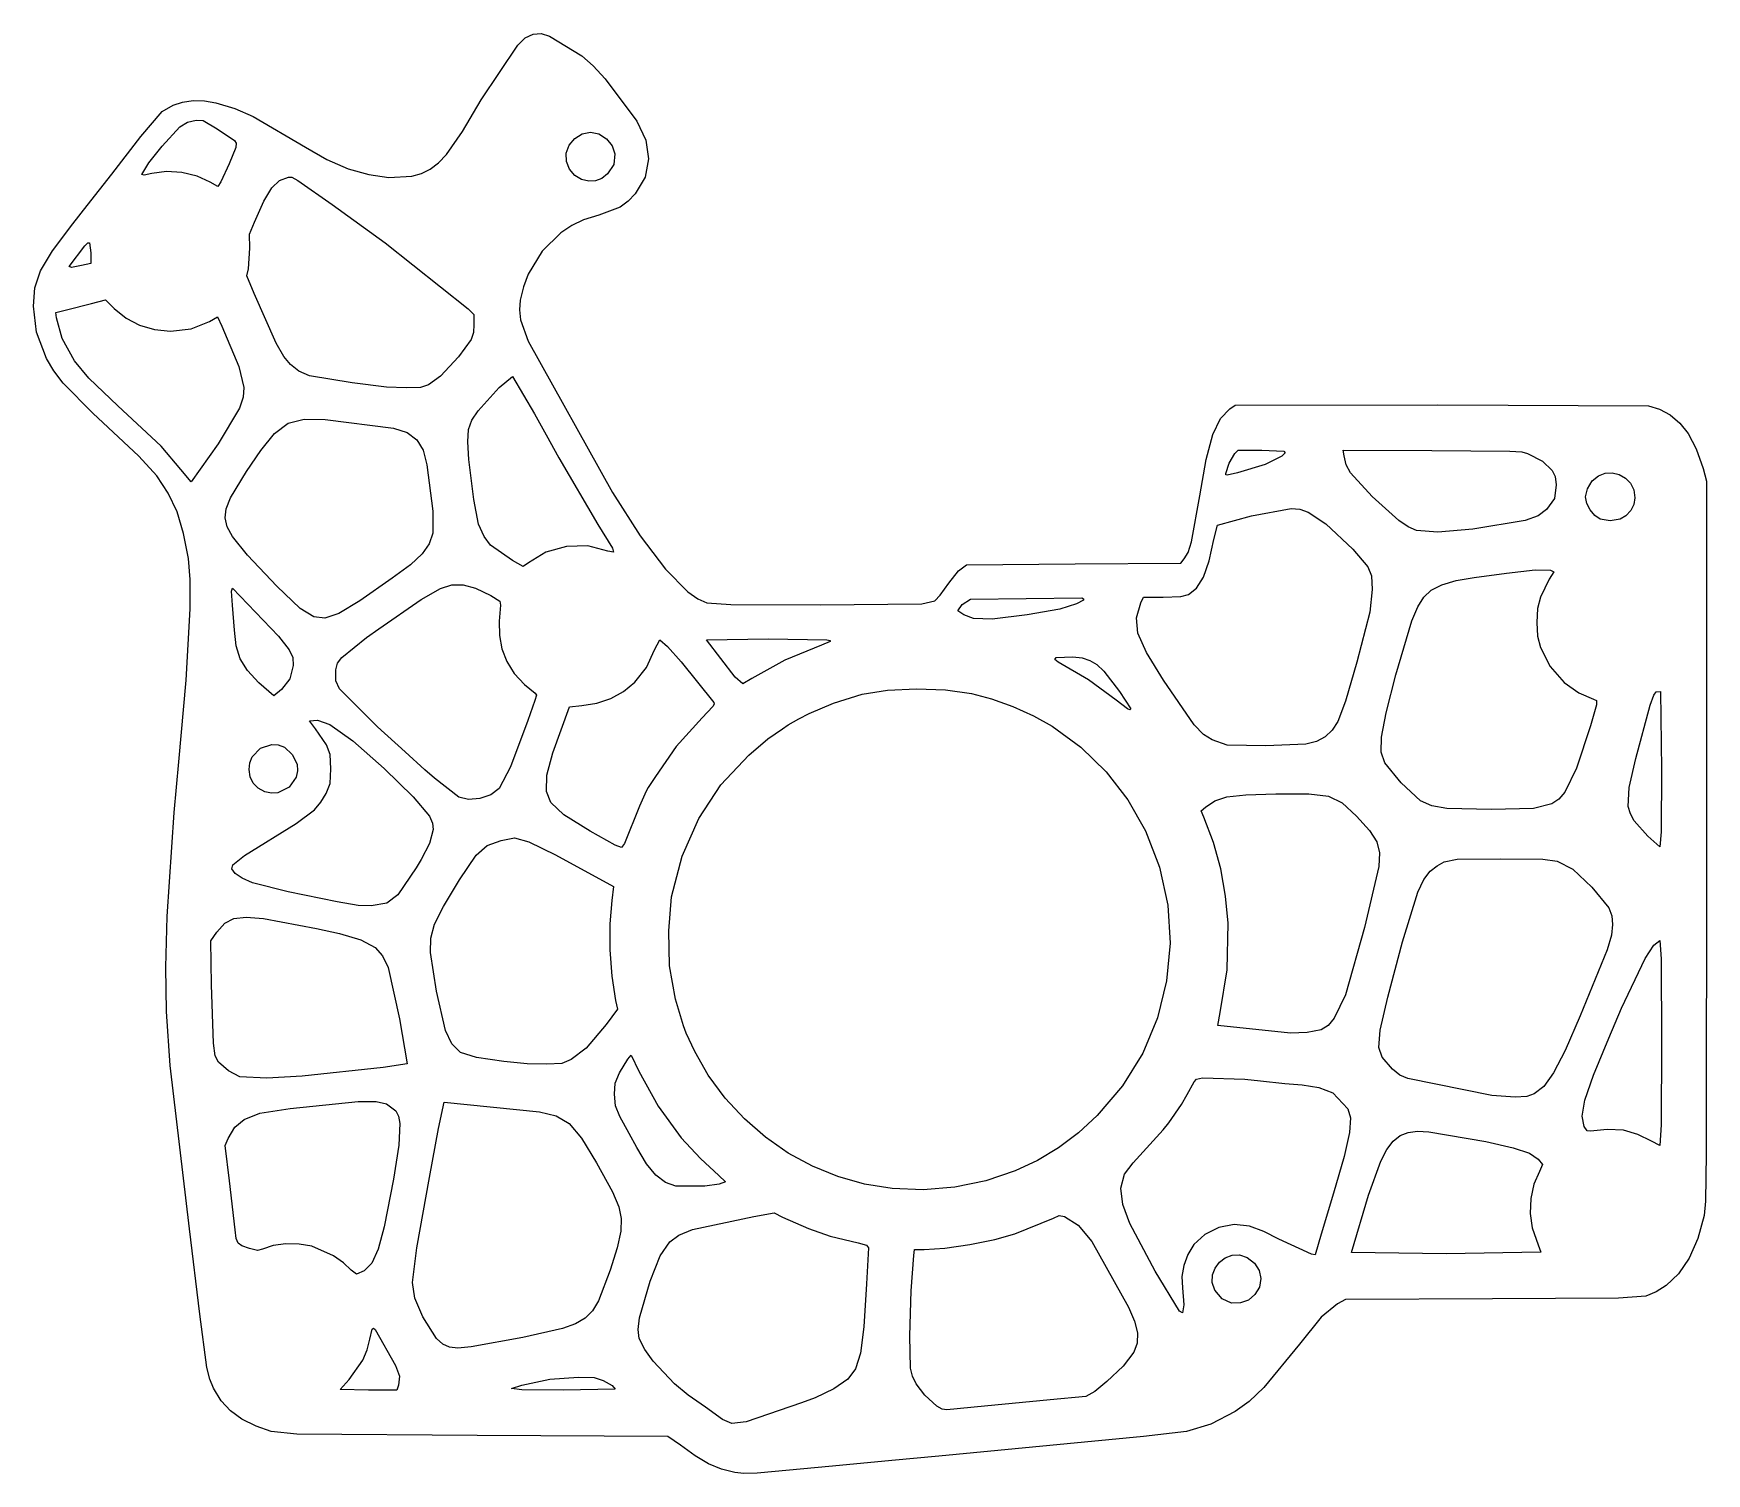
# Model space of a CAD drawing. Extents: x 107 to 254, y 90 to 217.
import ezdxf

# ---------------------------------------------------------------- set-up
doc = ezdxf.new("R2010")
doc.units = 0

msp = doc.modelspace()

# ---------------------------------------------------------------- linework, layer by layer
at = {"layer": 'Image'}
for p, q in [((149.307941, 215.564792), (149.952219, 216.191652)), ((149.952219, 216.191652), (150.632718, 216.531261)), ((150.632718, 216.531261), (151.341379, 216.581357)), ((151.341379, 216.581357), (152.07014, 216.339676)), ((152.07014, 216.339676), (154.905497, 214.627213)), ((146.08736, 210.759266), (149.307941, 215.564792)), ((154.905497, 214.627213), (155.916819, 213.739952)), ((155.916819, 213.739952), (156.967683, 212.594612)), ((156.967683, 212.594612), (159.760208, 208.868305)), ((118.079482, 209.737553), (119.024964, 210.282109)), ((119.024964, 210.282109), (119.847906, 210.56402)), ((119.847906, 210.56402), (120.78063, 210.695522)), ((120.78063, 210.695522), (121.773221, 210.67377)), ((121.773221, 210.67377), (122.775767, 210.495919)), ((122.775767, 210.495919), (124.438665, 209.990875)), ((144.435278, 207.978441), (146.08736, 210.759266)), ((116.182978, 207.540908), (118.079482, 209.737553)), ((119.630844, 208.396246), (120.304219, 208.787503)), ((120.304219, 208.787503), (121.043214, 208.979922)), ((121.043214, 208.979922), (121.671724, 208.931487)), ((121.671724, 208.931487), (122.906416, 208.203778)), ((124.438665, 209.990875), (126.063809, 209.290602)), ((126.063809, 209.290602), (130.641052, 206.588962)), ((159.760208, 208.868305), (160.544936, 207.224513)), ((113.636359, 204.238351), (116.182978, 207.540908)), ((118.053328, 206.689649), (119.630844, 208.396246)), ((122.906416, 208.203778), (124.431231, 207.172455)), ((124.431231, 207.172455), (124.552702, 206.939036)), ((143.033917, 205.948762), (144.435278, 207.978441)), ((153.794037, 206.765914), (154.293596, 207.356169)), ((154.293596, 207.356169), (154.9513, 207.768042)), ((154.9513, 207.768042), (155.676258, 207.922823)), ((155.676258, 207.922823), (156.415295, 207.762612)), ((156.415295, 207.762612), (157.077457, 207.335324)), ((157.077457, 207.335324), (157.573751, 206.720979)), ((160.544936, 207.224513), (160.780397, 205.566625)), ((116.90443, 205.217234), (118.053328, 206.689649)), ((124.523157, 206.571845), (123.939834, 205.141997)), ((124.552702, 206.939036), (124.523157, 206.571845)), ((130.641052, 206.588962), (132.539915, 205.510598)), ((142.337954, 205.226421), (143.033917, 205.948762)), ((153.543516, 206.075983), (153.794037, 206.765914)), ((153.578669, 205.349275), (153.543516, 206.075983)), ((157.573751, 206.720979), (157.815184, 205.999595)), ((157.815184, 205.999595), (157.713398, 205.064289)), ((111.490934, 201.471305), (113.636359, 204.238351)), ((116.280924, 204.205477), (116.90443, 205.217234)), ((116.492369, 204.137089), (116.280924, 204.205477)), ((117.151738, 204.277142), (116.492369, 204.137089)), ((118.444235, 204.460287), (117.151738, 204.277142)), ((119.807064, 204.384324), (118.444235, 204.460287)), ((121.12576, 204.066079), (119.807064, 204.384324)), ((123.939834, 205.141997), (123.213128, 203.556926)), ((132.539915, 205.510598), (134.403191, 204.707374)), ((134.403191, 204.707374), (136.214422, 204.185227)), ((139.984483, 204.052508), (140.836941, 204.293034)), ((140.836941, 204.293034), (141.613529, 204.679425)), ((141.613529, 204.679425), (142.337954, 205.226421)), ((153.846959, 204.666456), (153.578669, 205.349275)), ((154.302054, 204.107084), (153.846959, 204.666456)), ((157.162302, 204.24971), (156.658187, 203.858762)), ((157.713398, 205.064289), (157.162302, 204.24971)), ((160.780397, 205.566625), (160.468292, 203.966852)), ((122.285857, 203.522379), (121.12576, 204.066079)), ((122.951606, 203.151119), (122.285857, 203.522379)), ((122.285857, 203.522379), (122.285857, 203.522379)), ((123.213128, 203.556926), (122.951606, 203.151119)), ((126.993915, 201.846946), (127.694664, 203.015178)), ((127.694664, 203.015178), (128.380203, 203.671196)), ((128.380203, 203.671196), (129.162092, 203.961806)), ((129.162092, 203.961806), (129.460972, 203.951597)), ((129.460972, 203.951597), (129.986921, 203.682392)), ((129.986921, 203.682392), (132.999633, 201.569169)), ((136.214422, 204.185227), (137.957148, 203.950093)), ((137.957148, 203.950093), (139.984483, 204.052508)), ((154.897625, 203.750717), (154.302054, 204.107084)), ((155.527903, 203.609719), (154.897625, 203.750717)), ((154.897625, 203.750717), (154.897625, 203.750717)), ((156.114072, 203.645583), (155.527903, 203.609719)), ((156.658187, 203.858762), (156.114072, 203.645583)), ((160.468292, 203.966852), (159.610319, 202.497406)), ((110.233281, 199.858426), (111.490934, 201.471305)), ((126.166396, 200.019697), (126.993915, 201.846946)), ((132.999633, 201.569169), (137.656502, 198.206705)), ((158.27496, 201.342095), (156.399271, 200.636911)), ((158.986888, 201.849989), (158.27496, 201.342095)), ((159.610319, 202.497406), (158.986888, 201.849989)), ((108.446889, 197.498543), (110.233281, 199.858426)), ((125.724108, 198.968562), (126.166396, 200.019697)), ((155.064476, 200.220843), (154.036672, 199.728359)), ((156.399271, 200.636911), (155.064476, 200.220843)), ((125.774371, 197.744997), (125.724108, 198.968562)), ((153.079176, 199.092963), (151.424911, 197.456683)), ((154.036672, 199.728359), (153.079176, 199.092963)), ((107.390699, 195.751203), (108.446889, 197.498543)), ((109.903852, 196.113888), (111.271746, 197.939656)), ((111.271746, 197.939656), (111.530053, 198.209507)), ((111.530053, 198.209507), (111.690239, 198.211751)), ((111.690239, 198.211751), (111.794816, 197.320403)), ((111.794816, 197.320403), (111.794816, 196.395262)), ((125.660809, 195.914168), (125.774371, 197.744997)), ((137.656502, 198.206705), (144.942266, 192.40725)), ((151.424911, 197.456683), (150.201292, 195.438492)), ((106.888967, 194.249937), (107.390699, 195.751203)), ((110.106828, 196.03058), (109.903852, 196.113888)), ((109.903852, 196.113888), (109.903852, 196.113888)), ((110.988375, 196.206648), (110.106828, 196.03058)), ((111.794816, 196.395262), (110.988375, 196.206648)), ((125.496985, 195.306902), (125.660809, 195.914168)), ((150.201292, 195.438492), (149.782102, 194.325708)), ((106.76595, 192.628277), (106.888967, 194.249937)), ((126.146174, 193.745122), (125.496985, 195.306902)), ((149.782102, 194.325708), (149.507926, 193.16488)), ((107.039484, 190.353509), (106.76595, 192.628277)), ((109.681388, 192.309232), (111.86274, 192.875011)), ((111.86274, 192.875011), (113.098609, 193.203674)), ((113.098609, 193.203674), (113.849136, 192.449004)), ((113.849136, 192.449004), (114.897276, 191.58834)), ((128.079483, 189.400075), (126.146174, 193.745122)), ((149.507926, 193.16488), (149.446841, 192.321959)), ((108.735906, 192.072113), (109.681388, 192.309232)), ((108.77459, 191.62718), (108.735906, 192.072113)), ((109.290566, 189.810759), (108.77459, 191.62718)), ((114.897276, 191.58834), (116.087393, 190.962309)), ((120.602692, 190.664281), (122.226667, 191.308164)), ((122.226667, 191.308164), (122.925627, 191.697882)), ((122.925627, 191.697882), (123.294368, 190.8839)), ((144.942266, 192.40725), (145.442815, 191.895208)), ((145.442021, 191.038178), (145.391407, 190.319127)), ((145.442815, 191.895208), (145.442021, 191.038178)), ((149.446841, 192.321959), (149.540716, 191.444898)), ((149.540716, 191.444898), (150.195133, 189.579032)), ((107.923165, 188.050142), (107.039484, 190.353509)), ((110.357249, 187.849112), (109.290566, 189.810759)), ((116.087393, 190.962309), (117.396721, 190.58009)), ((117.396721, 190.58009), (118.802498, 190.450867)), ((118.802498, 190.450867), (120.602692, 190.664281)), ((123.294368, 190.8839), (124.802961, 187.342013)), ((145.194328, 189.70053), (144.082207, 188.178994)), ((145.391407, 190.319127), (145.194328, 189.70053)), ((150.195133, 189.579032), (157.600907, 176.277019)), ((108.547397, 186.9585), (107.923165, 188.050142)), ((128.749222, 188.223936), (128.079483, 189.400075)), ((129.32639, 187.505307), (128.749222, 188.223936)), ((144.082207, 188.178994), (142.510139, 186.489882)), ((109.362716, 185.873243), (108.547397, 186.9585)), ((111.63709, 186.310777), (110.357249, 187.849112)), ((124.802961, 187.342013), (125.226245, 185.505041)), ((130.054304, 186.93288), (129.32639, 187.505307)), ((131.016097, 186.529896), (130.054304, 186.93288)), ((111.96989, 183.242812), (109.362716, 185.873243)), ((114.186326, 183.89576), (111.63709, 186.310777)), ((125.226245, 185.505041), (125.182303, 184.642294)), ((134.764441, 185.900892), (131.016097, 186.529896)), ((137.767736, 185.530539), (134.764441, 185.900892)), ((139.491671, 185.471497), (137.767558, 185.530539)), ((137.767558, 185.530539), (137.767736, 185.530539)), ((140.748479, 185.501604), (139.491671, 185.471497)), ((141.451528, 185.721065), (140.748479, 185.501604)), ((142.510139, 186.489882), (141.451528, 185.721065)), ((145.813819, 183.451549), (147.649404, 185.503438)), ((147.649404, 185.503438), (148.839651, 186.454841)), ((148.839651, 186.454841), (150.759052, 183.173467)), ((117.97534, 180.349605), (114.186326, 183.89576)), ((124.860714, 183.678917), (122.979999, 180.55949)), ((125.182303, 184.642294), (124.860714, 183.678917)), ((210.995709, 182.785466), (211.822184, 183.6384)), ((211.822184, 183.6384), (212.274838, 183.952098)), ((212.274838, 183.952098), (230.081652, 183.98366)), ((230.081652, 183.98366), (248.589153, 183.896025)), ((248.589153, 183.896025), (249.554475, 183.607288)), ((116.021933, 179.46076), (111.96989, 183.242812)), ((127.929245, 181.473736), (129.125305, 182.360704)), ((129.125305, 182.360704), (130.537049, 182.731612)), ((130.537049, 182.731612), (132.372931, 182.687007)), ((132.372931, 182.687007), (138.379515, 181.938153)), ((144.972469, 181.802774), (145.263671, 182.640774)), ((145.263671, 182.640774), (145.813819, 183.451549)), ((150.759052, 183.173467), (151.781396, 181.338121)), ((210.329773, 181.373094), (210.995709, 182.785466)), ((249.554475, 183.607288), (250.474043, 183.0885)), ((250.474043, 183.0885), (251.316525, 182.361806)), ((251.316525, 182.361806), (252.050592, 181.449354)), ((126.740414, 179.970161), (127.929245, 181.473736)), ((138.379515, 181.938153), (139.585503, 181.543048)), ((139.585503, 181.543048), (140.440476, 180.912766)), ((140.440476, 180.912766), (140.998917, 179.987338)), ((144.898623, 180.718543), (144.972469, 181.802774)), ((145.000541, 179.169077), (144.898623, 180.718543)), ((151.781396, 181.338121), (152.900068, 179.335926)), ((209.749, 179.183508), (210.329773, 181.373094)), ((252.050592, 181.449354), (252.773513, 180.108768)), ((117.602619, 177.74755), (116.021933, 179.46076)), ((119.718484, 178.307021), (117.97534, 180.349605)), ((122.979999, 180.55949), (120.607337, 177.222498)), ((125.476482, 178.1111), (126.740414, 179.970161)), ((140.998917, 179.987338), (141.31531, 178.706798)), ((152.900068, 179.335926), (156.334655, 173.466052)), ((211.74498, 178.843356), (212.247596, 179.696066)), ((212.247596, 179.696066), (212.554854, 180.003326)), ((212.554854, 180.003326), (214.621223, 180.003326)), ((214.621223, 180.003326), (216.570632, 179.91917)), ((216.378285, 179.482786), (214.908658, 178.731884)), ((216.683978, 179.762248), (216.378285, 179.482786)), ((216.570632, 179.91917), (216.683978, 179.762248)), ((221.844667, 179.488294), (221.772889, 180.011936)), ((221.772889, 180.011936), (229.54711, 179.978395)), ((222.020225, 178.722026), (221.844667, 179.488294)), ((229.54711, 179.978395), (236.38622, 179.917844)), ((236.38622, 179.917844), (237.452981, 179.842665)), ((237.452981, 179.842665), (237.952213, 179.70499)), ((237.952213, 179.70499), (239.257338, 179.022451)), ((252.773513, 180.108768), (253.364088, 178.382345)), ((120.607337, 177.222498), (119.718484, 178.307021)), ((119.718484, 178.307021), (119.718484, 178.307021)), ((124.069364, 175.800647), (125.476482, 178.1111)), ((141.31531, 178.706798), (141.820283, 174.640786)), ((145.420042, 175.674618), (145.000541, 179.169077)), ((209.178015, 175.998934), (209.749, 179.183508)), ((211.459636, 177.941341), (211.74498, 178.843356)), ((211.469556, 177.827424), (211.459636, 177.941341)), ((211.459636, 177.941341), (211.459636, 177.941341)), ((211.572604, 177.79569), (211.469556, 177.827424)), ((212.497818, 178.006277), (211.572604, 177.79569)), ((214.908658, 178.731884), (212.497818, 178.006277)), ((222.401945, 178.000818), (222.020225, 178.722026)), ((224.316788, 175.92557), (222.401945, 178.000818)), ((239.257338, 179.022451), (240.124373, 178.209967)), ((240.124373, 178.209967), (240.379855, 177.679703)), ((244.174258, 177.743037), (244.775064, 177.974391)), ((244.775064, 177.974391), (245.398576, 178.008493)), ((245.398576, 178.008493), (246.002828, 177.86205)), ((246.002828, 177.86205), (246.545854, 177.551768)), ((253.364088, 178.382345), (253.672581, 177.278116)), ((118.598412, 176.234159), (117.602619, 177.74755)), ((240.470932, 176.954449), (240.329578, 175.765769)), ((240.379855, 177.679703), (240.470932, 176.954449)), ((243.051071, 175.887703), (243.22279, 176.607811)), ((243.22279, 176.607811), (243.638126, 177.297724)), ((243.638126, 177.297724), (244.174258, 177.743037)), ((246.545854, 177.551768), (246.985688, 177.094354)), ((246.985688, 177.094354), (247.280364, 176.506514)), ((247.280364, 176.506514), (247.387915, 175.804955)), ((253.672581, 177.278116), (253.672581, 145.521076)), ((119.370892, 174.575984), (118.598412, 176.234159)), ((123.587269, 174.055485), (123.68886, 174.859135)), ((123.68886, 174.859135), (124.069364, 175.800647)), ((145.851723, 173.49619), (145.420042, 175.674618)), ((157.600907, 176.277019), (160.026638, 172.483066)), ((208.448173, 171.943326), (209.178015, 175.998934)), ((213.706818, 174.247066), (217.201966, 174.886032)), ((217.201966, 174.886032), (217.95196, 174.809355)), ((226.648269, 173.833368), (224.316788, 175.92557)), ((240.329578, 175.765769), (239.616871, 174.78005)), ((243.160009, 175.322929), (243.051071, 175.887703)), ((243.447893, 174.748514), (243.160009, 175.322929)), ((247.287126, 175.23981), (247.011308, 174.700046)), ((247.387915, 175.804955), (247.287126, 175.23981)), ((119.951793, 172.689929), (119.370892, 174.575984)), ((123.77027, 173.27947), (123.587269, 174.055485)), ((141.820283, 174.640786), (141.834742, 172.71756)), ((146.341799, 172.421289), (145.851723, 173.49619)), ((156.334655, 173.466052), (157.619874, 171.386739)), ((210.406768, 172.161396), (210.727059, 173.401538)), ((210.727059, 173.401538), (213.706818, 174.247066)), ((217.95196, 174.809355), (218.686408, 174.567179)), ((218.686408, 174.567179), (220.250396, 173.522993)), ((220.250396, 173.522993), (222.625372, 171.32026)), ((227.484323, 173.272642), (226.648269, 173.833368)), ((237.759352, 173.822027), (233.159893, 173.054567)), ((238.885836, 174.238466), (237.759352, 173.822027)), ((239.616871, 174.78005), (238.885836, 174.238466)), ((243.856333, 174.254089), (243.447893, 174.748514)), ((244.326936, 173.929284), (243.856333, 174.254089)), ((245.204006, 173.784309), (244.326936, 173.929334)), ((244.326936, 173.929334), (244.326936, 173.929284)), ((246.093874, 173.927746), (245.204006, 173.784309)), ((246.600283, 174.243435), (246.093874, 173.927746)), ((247.011308, 174.700046), (246.600283, 174.243435)), ((120.372843, 170.492898), (119.951793, 172.689929)), ((124.243547, 172.420862), (123.77027, 173.27947)), ((125.548456, 170.776436), (124.243547, 172.420862)), ((141.834742, 172.71756), (141.510836, 171.780204)), ((146.911393, 171.658966), (146.341799, 172.421289)), ((160.026638, 172.483066), (162.257717, 169.556223)), ((208.152731, 171.007488), (208.448173, 171.943326)), ((209.98868, 170.27408), (210.406768, 172.161396)), ((228.200546, 172.95915), (227.484323, 173.272642)), ((230.07688, 172.791919), (228.200546, 172.95915)), ((228.200546, 172.95915), (228.200546, 172.95915)), ((233.159893, 173.054567), (230.07688, 172.791919)), ((120.513695, 168.635274), (120.372843, 170.492898)), ((128.125723, 168.060772), (125.548456, 170.776436)), ((140.898591, 170.906277), (139.862808, 169.945244)), ((141.510836, 171.780204), (140.898591, 170.906277)), ((148.82663, 170.300687), (146.911393, 171.658966)), ((151.755281, 171.036243), (150.23454, 170.096304)), ((153.567204, 171.545343), (151.755281, 171.036243)), ((155.455873, 171.591432), (153.567204, 171.545343)), ((157.206847, 171.142338), (155.455873, 171.591432)), ((157.683598, 171.043094), (157.206847, 171.142338)), ((157.619874, 171.386739), (157.683598, 171.043094)), ((207.508245, 170.082244), (207.818993, 170.45442)), ((207.818993, 170.45442), (208.152731, 171.007488)), ((222.625372, 171.32026), (223.928539, 169.744917)), ((139.862808, 169.945244), (138.268284, 168.746568)), ((149.76622, 169.77233), (148.82663, 170.300687)), ((148.82663, 170.300687), (148.82663, 170.300687)), ((150.23454, 170.096304), (149.76622, 169.77233)), ((162.257717, 169.556223), (164.230326, 167.571062)), ((187.140011, 168.31456), (187.99972, 169.396354)), ((187.99972, 169.396354), (188.69519, 169.930786)), ((188.69519, 169.930786), (198.221594, 170.030828)), ((198.221594, 170.030828), (207.508245, 170.082244)), ((209.490307, 168.862316), (209.98868, 170.27408)), ((223.928539, 169.744917), (224.255556, 168.969315)), ((224.255556, 168.969315), (224.29968, 167.767688)), ((233.261315, 168.8252), (236.097759, 169.211962)), ((236.097759, 169.211962), (238.634501, 169.495399)), ((238.634501, 169.495399), (239.962586, 169.449819)), ((240.267965, 169.330852), (239.842042, 168.671874)), ((239.962586, 169.449819), (240.267965, 169.330852)), ((120.521755, 166.063588), (120.513695, 168.635274)), ((124.148015, 167.615918), (124.240226, 167.878921)), ((124.246047, 166.400699), (124.148015, 167.615918)), ((124.240226, 167.878921), (128.29413, 163.672491)), ((130.171767, 166.11048), (128.125723, 168.060772)), ((138.268284, 168.746568), (135.416997, 166.768564)), ((140.822592, 166.883073), (142.495141, 167.842623)), ((142.495141, 167.842623), (143.512402, 168.168911)), ((143.512402, 168.168911), (144.500098, 168.187272)), ((144.500098, 168.187272), (145.592216, 167.87903)), ((145.592216, 167.87903), (146.922744, 167.225512)), ((164.230326, 167.571062), (165.099759, 166.954917)), ((186.370641, 167.254286), (187.140011, 168.31456)), ((208.189827, 167.328356), (208.89593, 167.891832)), ((208.89593, 167.891832), (209.490307, 168.862316)), ((224.29968, 167.767688), (224.098944, 165.769506)), ((228.855752, 167.090107), (229.496701, 167.696479)), ((229.496701, 167.696479), (230.430504, 168.182229)), ((230.430504, 168.182229), (231.678322, 168.555691)), ((231.678322, 168.555691), (233.261315, 168.8252)), ((239.842042, 168.671874), (239.100495, 167.083852)), ((120.160147, 159.814524), (120.521755, 166.063588)), ((124.413081, 164.197484), (124.246047, 166.400699)), ((131.396098, 165.368656), (130.171767, 166.11048)), ((135.416997, 166.768564), (133.567436, 165.667274)), ((137.105963, 164.319465), (140.822592, 166.883073)), ((146.922744, 167.225512), (147.708911, 166.73618)), ((147.783099, 166.377275), (147.651564, 164.972747)), ((147.708911, 166.73618), (147.783099, 166.377275)), ((165.099759, 166.954917), (165.880643, 166.602158)), ((165.880643, 166.602158), (168.013718, 166.46289)), ((168.013718, 166.46289), (175.840626, 166.432893)), ((175.840626, 166.432893), (184.783047, 166.514861)), ((184.783047, 166.514861), (185.903063, 166.756124)), ((185.903063, 166.756124), (186.370641, 167.254286)), ((187.923846, 165.892903), (188.324136, 166.444778)), ((188.324136, 166.444778), (189.046175, 166.930767)), ((189.046175, 166.930767), (198.820414, 167.034756)), ((196.899811, 166.046383), (194.011956, 165.54776)), ((198.361944, 166.511345), (196.899811, 166.046383)), ((198.955243, 166.841008), (198.361944, 166.511345)), ((198.820414, 167.034756), (198.970775, 166.945658)), ((198.970775, 166.945658), (198.955243, 166.841008)), ((203.614166, 165.266712), (204.00781, 166.601578)), ((204.00781, 166.601578), (204.221582, 167.100291)), ((204.221582, 167.100291), (205.970145, 167.100291)), ((205.970145, 167.100291), (207.500664, 167.139219)), ((207.500664, 167.139219), (208.189827, 167.328356)), ((227.805488, 165.001737), (228.322366, 166.231844)), ((228.322366, 166.231844), (228.855752, 167.090107)), ((238.839737, 166.093944), (238.784872, 164.875629)), ((239.100495, 167.083852), (238.839737, 166.093944)), ((132.350252, 165.261154), (131.396098, 165.368656)), ((131.396098, 165.368656), (131.396098, 165.368656)), ((133.567436, 165.667274), (132.350252, 165.261154)), ((147.651564, 164.972747), (147.672425, 163.735841)), ((188.459873, 165.533616), (187.923846, 165.892903)), ((189.294722, 165.21153), (188.459873, 165.533616)), ((190.946227, 165.175395), (189.294722, 165.21153)), ((189.294722, 165.21153), (189.294722, 165.21153)), ((194.011956, 165.54776), (190.946227, 165.175395)), ((203.744514, 163.924694), (203.614166, 165.266712)), ((224.098944, 165.769506), (222.961379, 161.371788)), ((226.402252, 160.259457), (227.805488, 165.001737)), ((238.784872, 164.875629), (238.839412, 163.659636)), ((124.570776, 162.808339), (124.413081, 164.197484)), ((128.29413, 163.672491), (129.220932, 162.454816)), ((133.854135, 161.798473), (136.001165, 163.546187)), ((136.001165, 163.546187), (137.105963, 164.319465)), ((147.672425, 163.735841), (147.897676, 162.565074)), ((161.301269, 162.459111), (161.758736, 163.341228)), ((161.758736, 163.341228), (162.431155, 162.764968)), ((165.854663, 163.346175), (171.304501, 163.429598)), ((168.386426, 160.060798), (165.854663, 163.346175)), ((171.304501, 163.429598), (176.43044, 163.349766)), ((176.711953, 163.187785), (175.947404, 162.889145)), ((176.43044, 163.349766), (176.724215, 163.283267)), ((176.724215, 163.283267), (176.711953, 163.187785)), ((204.502065, 162.221549), (203.744514, 163.924694)), ((238.839412, 163.659636), (239.096791, 162.67863)), ((124.929232, 161.688052), (124.570776, 162.808339)), ((125.56871, 160.664171), (124.929232, 161.688052)), ((129.220932, 162.454816), (129.544028, 161.803844)), ((129.544028, 161.803844), (129.562284, 161.093706)), ((133.461424, 161.284923), (133.854135, 161.798473)), ((147.897676, 162.565074), (148.328639, 161.455862)), ((160.596232, 160.912979), (161.301269, 162.459111)), ((162.431155, 162.764968), (163.639958, 161.411531)), ((175.947404, 162.889145), (172.727531, 161.575585)), ((196.452611, 161.626185), (196.5776, 161.781674)), ((196.749065, 161.39782), (196.452611, 161.626185)), ((196.5776, 161.781674), (198.032348, 161.852903)), ((198.032348, 161.852903), (198.856224, 161.761344)), ((198.856224, 161.761344), (199.535103, 161.545798)), ((205.990031, 159.803303), (204.502065, 162.221549)), ((239.096791, 162.67863), (239.935102, 160.992083)), ((126.569472, 159.56425), (125.56871, 160.664171)), ((129.562284, 161.093706), (129.285218, 159.925757)), ((133.313134, 160.700673), (133.461424, 161.284923)), ((133.314282, 159.736203), (133.313134, 160.700673)), ((148.328639, 161.455862), (148.966632, 160.403621)), ((148.966632, 160.403621), (149.869852, 159.430769)), ((159.569415, 159.627718), (160.596232, 160.912979)), ((163.639958, 161.411531), (166.497542, 157.853993)), ((172.727531, 161.575585), (169.832878, 159.961148)), ((199.411942, 159.840702), (196.749065, 161.39782)), ((199.535103, 161.545798), (200.143963, 161.171946)), ((200.143963, 161.171946), (200.757783, 160.605471)), ((200.757783, 160.605471), (202.135273, 158.811387)), ((222.961379, 161.371788), (221.975874, 157.967097)), ((225.542139, 156.941552), (226.402252, 160.259457)), ((239.935102, 160.992083), (241.159687, 159.591348)), ((119.52632, 152.639994), (120.160147, 159.814524)), ((127.857809, 158.424111), (126.569472, 159.56425)), ((126.569472, 159.56425), (126.569472, 159.56425)), ((128.557003, 158.99069), (127.857809, 158.424111)), ((129.285218, 159.925757), (128.557003, 158.99069)), ((133.623784, 159.031403), (133.314282, 159.736203)), ((136.989213, 155.698901), (133.623784, 159.031403)), ((149.869852, 159.430769), (150.810246, 158.658982)), ((157.456279, 158.185769), (158.579334, 158.806637)), ((158.579334, 158.806637), (159.569415, 159.627718)), ((169.047024, 159.474183), (168.386426, 160.060798)), ((168.386426, 160.060798), (168.386426, 160.060798)), ((169.832878, 159.961148), (169.047024, 159.474183)), ((179.541587, 158.574847), (181.768891, 158.923825)), ((181.768891, 158.923825), (184.298929, 159.053603)), ((184.298929, 159.053603), (186.845952, 158.96203)), ((186.845952, 158.96203), (189.124209, 158.646956)), ((201.837978, 158.047626), (199.411942, 159.840702)), ((202.135273, 158.811387), (203.117157, 157.293882)), ((208.694555, 155.882757), (205.990031, 159.803303)), ((241.159687, 159.591348), (242.467646, 158.700369)), ((242.467646, 158.700369), (243.756844, 158.137317)), ((249.032193, 158.487054), (249.262938, 158.773684)), ((249.262938, 158.773684), (249.622853, 158.807079)), ((249.622853, 158.807079), (249.72381, 151.966029)), ((150.803155, 158.014108), (150.177041, 156.255068)), ((150.947566, 158.488289), (150.803155, 158.014108)), ((150.810246, 158.658982), (150.947566, 158.488289)), ((152.382488, 153.436587), (153.832612, 157.454012)), ((153.832612, 157.454012), (154.920077, 157.592315)), ((154.920077, 157.592315), (156.227458, 157.777024)), ((156.227458, 157.777024), (157.456279, 158.185769)), ((166.426688, 157.496501), (165.491954, 156.508819)), ((166.538247, 157.711409), (166.426688, 157.496501)), ((166.497542, 157.853993), (166.538247, 157.711409)), ((174.86396, 156.872308), (176.999981, 157.777908)), ((176.999981, 157.777908), (179.541587, 158.574847)), ((189.124209, 158.646956), (190.895297, 158.176754)), ((190.895297, 158.176754), (192.752216, 157.504124)), ((192.752216, 157.504124), (194.569256, 156.680271)), ((202.827195, 157.293779), (201.837978, 158.047626)), ((201.837978, 158.047626), (201.837978, 158.047626)), ((203.048396, 157.206179), (202.827195, 157.293779)), ((203.117157, 157.293882), (203.048396, 157.206179)), ((221.975874, 157.967097), (221.28641, 156.16765)), ((244.009021, 157.650582), (243.49319, 155.802451)), ((243.756844, 158.137317), (244.016321, 158.009793)), ((244.016321, 158.009793), (244.009021, 157.650582)), ((247.450293, 152.918076), (248.710407, 157.600476)), ((248.710407, 157.600476), (249.032193, 158.487054)), ((131.003748, 156.239219), (131.717888, 156.296961)), ((131.533155, 155.518741), (131.003748, 156.239219)), ((131.717888, 156.296961), (132.802415, 155.921773)), ((132.802415, 155.921773), (134.795198, 154.469698)), ((150.177041, 156.255068), (148.65796, 152.191329)), ((165.491954, 156.508819), (163.201511, 153.969474)), ((172.528066, 155.543681), (173.028614, 155.880789)), ((173.028614, 155.880789), (173.974096, 156.418014)), ((173.974096, 156.418014), (174.86396, 156.872308)), ((194.569256, 156.680271), (196.220706, 155.756398)), ((196.220706, 155.756398), (198.734212, 153.920378)), ((209.497972, 155.040922), (208.694555, 155.882757)), ((221.28641, 156.16765), (220.796192, 155.405324)), ((225.125114, 154.815377), (225.542139, 156.941552)), ((243.49319, 155.802451), (242.251312, 152.083115)), ((132.503754, 154.118883), (131.533155, 155.518741)), ((134.795198, 154.469698), (137.546578, 152.059604)), ((139.402314, 153.503727), (136.989213, 155.698901)), ((169.574018, 153.225632), (171.242641, 154.646022)), ((171.242641, 154.646022), (172.528066, 155.543681)), ((210.253043, 154.553669), (209.497972, 155.040922)), ((211.57087, 154.096491), (210.253043, 154.553669)), ((219.417361, 154.432128), (218.484884, 154.190294)), ((220.180486, 154.831977), (219.417361, 154.432128)), ((220.796192, 155.405324), (220.180486, 154.831977)), ((225.100514, 153.484286), (225.125114, 154.815377)), ((125.772885, 152.546714), (125.97998, 153.071297)), ((125.97998, 153.071297), (126.708147, 153.846842)), ((126.708147, 153.846842), (127.71037, 154.166106)), ((127.71037, 154.166106), (128.260035, 154.120336)), ((128.260035, 154.120336), (128.813152, 153.91934)), ((128.813152, 153.91934), (129.483495, 153.291833)), ((129.483495, 153.291833), (129.909549, 152.434746)), ((132.822462, 153.286369), (132.503754, 154.118883)), ((132.873479, 152.025333), (132.822462, 153.286369)), ((141.125061, 151.946466), (139.402314, 153.503727)), ((151.852264, 151.455605), (152.382488, 153.436587)), ((163.201511, 153.969474), (161.394265, 151.360811)), ((167.135646, 150.607401), (169.574018, 153.225632)), ((198.734212, 153.920378), (200.959224, 151.754844)), ((214.973133, 154.042879), (211.57087, 154.096491)), ((211.57087, 154.096491), (211.57087, 154.096491)), ((218.484884, 154.190294), (214.973133, 154.042879)), ((225.417673, 152.551631), (225.100514, 153.484286)), ((246.870943, 150.373106), (247.450293, 152.918076)), ((119.135211, 148.190671), (119.52632, 152.639994)), ((125.699364, 151.949218), (125.772885, 152.546714)), ((125.794693, 151.314656), (125.699364, 151.949218)), ((126.067232, 150.761636), (125.794693, 151.314656)), ((129.955527, 151.844918), (129.838541, 151.295547)), ((129.909549, 152.434746), (129.955527, 151.844918)), ((132.819765, 150.748272), (132.873479, 152.025333)), ((137.546578, 152.059604), (140.111274, 149.56383)), ((141.989896, 151.188687), (141.125061, 151.946466)), ((148.65796, 152.191329), (147.647149, 150.300231)), ((151.817416, 150.03706), (151.852264, 151.455605)), ((161.394265, 151.360811), (160.755204, 150.382188)), ((200.959224, 151.754844), (202.861365, 149.298296)), ((226.868771, 150.783868), (225.417673, 152.551631)), ((242.251312, 152.083115), (241.231047, 149.963114)), ((249.72381, 151.966029), (249.695397, 146.499539)), ((126.498219, 150.316771), (126.067232, 150.761636)), ((127.068894, 150.00667), (126.498219, 150.316771)), ((127.65572, 149.879139), (127.068894, 150.00667)), ((127.068894, 150.00667), (127.068894, 150.00667)), ((128.22471, 149.916112), (127.65572, 149.879139)), ((129.212427, 150.40087), (128.22471, 149.916112)), ((129.838541, 151.295547), (129.212427, 150.40087)), ((132.01113, 149.089526), (132.45987, 149.84537)), ((132.45987, 149.84537), (132.819765, 150.748272)), ((144.108018, 149.545603), (141.989896, 151.188687)), ((147.647149, 150.300231), (146.922274, 149.745537)), ((152.182937, 149.055685), (151.817416, 150.03706)), ((160.560296, 150.048488), (159.977825, 148.746835)), ((160.755204, 150.382188), (160.560296, 150.048488)), ((165.187849, 147.65093), (167.135646, 150.607401)), ((228.557847, 149.215239), (226.868771, 150.783868)), ((241.231047, 149.963114), (240.697293, 149.347921)), ((246.80465, 148.718189), (246.870943, 150.373106)), ((129.81953, 147.223453), (131.444313, 148.423252)), ((131.444313, 148.423252), (132.01113, 149.089526)), ((140.111274, 149.56383), (141.544005, 147.854716)), ((144.96596, 149.328405), (144.108012, 149.545603)), ((144.108012, 149.545603), (144.108018, 149.545603)), ((145.966296, 149.408322), (144.96596, 149.328405)), ((146.922274, 149.745537), (145.966296, 149.408322)), ((153.344767, 147.98054), (152.182937, 149.055685)), ((159.977825, 148.746835), (158.653246, 145.46546)), ((202.861365, 149.298296), (204.406256, 146.589237)), ((209.303639, 148.337178), (209.68643, 148.661578)), ((209.68643, 148.661578), (210.506002, 149.223824)), ((210.506002, 149.223824), (211.560469, 149.557859)), ((211.560469, 149.557859), (213.219645, 149.733084)), ((213.219645, 149.733084), (215.853341, 149.818901)), ((215.853341, 149.818901), (218.760206, 149.838459)), ((218.760206, 149.838459), (220.489603, 149.634601)), ((220.489603, 149.634601), (221.669372, 149.033632)), ((221.669372, 149.033632), (222.927354, 147.86186)), ((229.538622, 148.766967), (228.557847, 149.215239)), ((230.869805, 148.529477), (229.538622, 148.766967)), ((230.869805, 148.529469), (230.869805, 148.529477)), ((234.781308, 148.445704), (230.869805, 148.529469)), ((238.489269, 148.537856), (234.781308, 148.445704)), ((240.090873, 148.946632), (238.489269, 148.537856)), ((240.697293, 149.347921), (240.090873, 148.946632)), ((246.98814, 148.070323), (246.80465, 148.718189)), ((118.50224, 139.061983), (119.135211, 148.190671)), ((125.282895, 144.421934), (129.81953, 147.223453)), ((141.544005, 147.854716), (141.798465, 147.256617)), ((141.798465, 147.256617), (141.856464, 146.689024)), ((155.657484, 146.544406), (153.344767, 147.98054)), ((163.737372, 144.368605), (165.187849, 147.65093)), ((209.543579, 147.779421), (209.303639, 148.337178)), ((210.373644, 145.563069), (209.543579, 147.779421)), ((222.927354, 147.86186), (224.079958, 146.616531)), ((247.328983, 147.459958), (246.98814, 148.070323)), ((248.521513, 146.10505), (247.328983, 147.459958)), ((141.555174, 145.456622), (140.818671, 144.049775)), ((141.856464, 146.689024), (141.555174, 145.456622)), ((146.610764, 145.294788), (147.835477, 145.719934)), ((147.835477, 145.719934), (148.999628, 145.966009)), ((148.999628, 145.966009), (150.265298, 145.616938)), ((150.265298, 145.616938), (152.617348, 144.457185)), ((157.845302, 145.313407), (155.657484, 146.544406)), ((158.653246, 145.46546), (158.390826, 145.127038)), ((204.406256, 146.589237), (205.649357, 143.37482)), ((211.011603, 143.23614), (210.373644, 145.563069)), ((224.079958, 146.616531), (224.722288, 145.624283)), ((224.722288, 145.624283), (224.961668, 144.645146)), ((249.577038, 145.187378), (248.521513, 146.10505)), ((248.521513, 146.10505), (248.521513, 146.10505)), ((249.695397, 146.499539), (249.577038, 145.187378)), ((253.672581, 145.521076), (253.643789, 118.210952)), ((124.264372, 143.590742), (125.282895, 144.421934)), ((140.818671, 144.049775), (140.381713, 143.333414)), ((144.180103, 142.274478), (145.645757, 144.442271)), ((145.645757, 144.442271), (146.610764, 145.294788)), ((152.617348, 144.457185), (157.70616, 141.685757)), ((158.390826, 145.127038), (157.845302, 145.313407)), ((157.845302, 145.313407), (157.845302, 145.313407)), ((162.790964, 140.772814), (163.737372, 144.368605)), ((224.961668, 144.645146), (224.905422, 143.439154)), ((230.647338, 143.862029), (231.770755, 144.096777)), ((231.770755, 144.096777), (235.59721, 144.130663)), ((235.59721, 144.130663), (239.288729, 144.097212)), ((239.288729, 144.097212), (240.543544, 143.925844)), ((124.188089, 143.231878), (124.264372, 143.590742)), ((124.474978, 142.830708), (124.188089, 143.231878)), ((125.092601, 142.416476), (124.474978, 142.830708)), ((140.381713, 143.333414), (138.758319, 140.963533)), ((205.649357, 143.37482), (206.365583, 140.063669)), ((211.445514, 140.851128), (211.011603, 143.23614)), ((224.905422, 143.439154), (223.650813, 138.079446)), ((228.856294, 142.300693), (229.418715, 143.02773)), ((229.418715, 143.02773), (230.006797, 143.518252)), ((230.006797, 143.518252), (230.647338, 143.862029)), ((240.543544, 143.925844), (241.934512, 143.211721)), ((241.934512, 143.211721), (243.613154, 141.642993)), ((126.008519, 142.018423), (125.092601, 142.416476)), ((129.122855, 141.231419), (126.008519, 142.018423)), ((133.429646, 140.352166), (129.122855, 141.231419)), ((142.765691, 139.9435), (144.180103, 142.274478)), ((157.70616, 141.685757), (157.555541, 140.450806)), ((226.989206, 136.844899), (228.327411, 141.189497)), ((228.327411, 141.189497), (228.856294, 142.300693)), ((243.613154, 141.642993), (245.095834, 139.813202)), ((135.26499, 140.015117), (133.429646, 140.352166)), ((136.432938, 140.001237), (135.26499, 140.015127)), ((135.26499, 140.015127), (135.26499, 140.015117)), ((137.79081, 140.223823), (136.432938, 140.001237)), ((138.758319, 140.963533), (137.79081, 140.223823)), ((141.978551, 138.374385), (142.765691, 139.9435)), ((157.555541, 140.450806), (157.378906, 138.420465)), ((162.550721, 137.796318), (162.790964, 140.772814)), ((206.365583, 140.063669), (206.565235, 136.716694)), ((211.663437, 138.460528), (211.445514, 140.851128)), ((245.095834, 139.813202), (245.365568, 139.107531)), ((118.399824, 134.613863), (118.50224, 139.061983)), ((122.87846, 137.679209), (123.568821, 138.458424)), ((123.568821, 138.458424), (124.366816, 138.885819)), ((124.366816, 138.885819), (125.443054, 139.011763)), ((125.443054, 139.011763), (126.968146, 138.886625)), ((126.968146, 138.886625), (131.611675, 138.018224)), ((141.657054, 137.161552), (141.978551, 138.374385)), ((157.378906, 138.420465), (157.380582, 136.135441)), ((211.57943, 134.367967), (211.663437, 138.460528)), ((245.428154, 138.346545), (245.330126, 137.427777)), ((245.365568, 139.107531), (245.428154, 138.346545)), ((122.329019, 136.909095), (122.87846, 137.679209)), ((122.399654, 133.067265), (122.329019, 136.909095)), ((131.611675, 138.018224), (133.65211, 137.557757)), ((133.65211, 137.557757), (135.499176, 137.016126)), ((135.499176, 137.016126), (136.784286, 136.338429)), ((141.639572, 135.899417), (141.657054, 137.161552)), ((162.622856, 134.726415), (162.550721, 137.796318)), ((206.565235, 136.716694), (206.258617, 133.394806)), ((223.650813, 138.079446), (221.971037, 132.185918)), ((225.681229, 131.973671), (226.989206, 136.844899)), ((245.330126, 137.427777), (244.944908, 136.129676)), ((249.039846, 136.552535), (249.566415, 136.956132)), ((249.566415, 136.956132), (249.695517, 135.336487)), ((136.784286, 136.338429), (137.403537, 135.612631)), ((137.403537, 135.612631), (137.901133, 134.592075)), ((142.164758, 132.50222), (141.639572, 135.899417)), ((157.380582, 136.135441), (157.552213, 133.817658)), ((244.944908, 136.129676), (242.583225, 130.342653)), ((246.219657, 131.005163), (248.282788, 135.383959)), ((248.282788, 135.383959), (249.039846, 136.552535)), ((249.695517, 135.336487), (249.72381, 127.946253)), ((118.45886, 130.727079), (118.399824, 134.613863)), ((137.901133, 134.592075), (138.910107, 130.069328)), ((157.552213, 133.817658), (157.885444, 131.689039)), ((163.137822, 131.810487), (162.622856, 134.726415)), ((210.955881, 130.616462), (211.57943, 134.367967)), ((122.583307, 127.949616), (122.399654, 133.067265)), ((142.936214, 129.035459), (142.164758, 132.50222)), ((206.258617, 133.394806), (205.456032, 130.158915)), ((158.045353, 130.926886), (157.038432, 129.589284)), ((157.885444, 131.689039), (158.045353, 130.926886)), ((163.846902, 129.459533), (163.137822, 131.810487)), ((221.971037, 132.185918), (220.990358, 130.136896)), ((225.022256, 129.089849), (225.681229, 131.973671)), ((245.10301, 128.375775), (246.219657, 131.005163)), ((118.778454, 125.974945), (118.45886, 130.727079)), ((138.910107, 130.069328), (139.571782, 126.134172)), ((157.038432, 129.589284), (155.304881, 127.488185)), ((164.074353, 128.817123), (163.846902, 129.459533)), ((205.456032, 130.158915), (204.16778, 127.069931)), ((210.769376, 129.489627), (210.955881, 130.616462)), ((217.132523, 128.81049), (210.769376, 129.489627)), ((220.439484, 129.498995), (219.841324, 129.108818)), ((220.990358, 130.136896), (220.439484, 129.498995)), ((242.583225, 130.342653), (241.244863, 127.30031)), ((122.729396, 126.81684), (122.583307, 127.949616)), ((143.493282, 127.882646), (142.936214, 129.035459)), ((144.263317, 127.126313), (143.493282, 127.882646)), ((164.827801, 127.210384), (164.074353, 128.817123)), ((218.601782, 128.869183), (217.132523, 128.81049)), ((217.132523, 128.81049), (217.132523, 128.81049)), ((219.841324, 129.108818), (218.601782, 128.869183)), ((224.898206, 127.54874), (225.022256, 129.089849)), ((243.746937, 125.130676), (245.10301, 128.375775)), ((249.72381, 127.946253), (249.695605, 120.766192)), ((123.013537, 126.281121), (122.729396, 126.81684)), ((145.654495, 126.676896), (144.263317, 127.126313)), ((148.056792, 126.335898), (145.654495, 126.676896)), ((153.991928, 126.491777), (153.154426, 126.160559)), ((155.304881, 127.488185), (153.991928, 126.491777)), ((158.231852, 125.319153), (158.968099, 126.531568)), ((158.968099, 126.531568), (159.262178, 126.883825)), ((159.262178, 126.883825), (159.933489, 125.478244)), ((166.01304, 125.119308), (164.827801, 127.210384)), ((204.16778, 127.069931), (202.404166, 124.188765)), ((225.194994, 126.70565), (224.898206, 127.54874)), ((226.107584, 125.650448), (225.194994, 126.70565)), ((241.244863, 127.30031), (240.227944, 125.318618)), ((120.466069, 111.65061), (118.778454, 125.974945)), ((123.889226, 125.495261), (123.013537, 126.281121)), ((124.894913, 124.988281), (123.889226, 125.495261)), ((127.243749, 124.877565), (124.894913, 124.988281)), ((124.894913, 124.988281), (124.894913, 124.988281)), ((130.370736, 125.045352), (127.243749, 124.877565)), ((137.47452, 125.795416), (130.370736, 125.045352)), ((139.571782, 126.134172), (137.47452, 125.795416)), ((150.114605, 126.124274), (148.056792, 126.335898)), ((151.845335, 126.095609), (150.114605, 126.124274)), ((150.114605, 126.124274), (150.114605, 126.124274)), ((153.154426, 126.160559), (151.845335, 126.095609)), ((157.853364, 124.437561), (158.231852, 125.319153)), ((159.933489, 125.478244), (161.622788, 122.414781)), ((167.507133, 123.101576), (166.01304, 125.119308)), ((208.874947, 124.778437), (209.420321, 124.894468)), ((209.420321, 124.894468), (213.128131, 124.784986)), ((226.739856, 125.132153), (226.107584, 125.650448)), ((227.456653, 124.843896), (226.739856, 125.132153)), ((240.227944, 125.318618), (239.379996, 124.139116)), ((242.985139, 122.941624), (243.746937, 125.130676)), ((157.79079, 123.449609), (157.853364, 124.437561)), ((157.858758, 122.449302), (157.79079, 123.449609)), ((202.404166, 124.188765), (200.175492, 121.576327)), ((207.56648, 122.558671), (208.066478, 123.434518)), ((208.066478, 123.434518), (208.672172, 124.536191)), ((208.672172, 124.536191), (208.874947, 124.778437)), ((213.128131, 124.784986), (214.518547, 124.6175)), ((214.518547, 124.6175), (216.631975, 124.385823)), ((216.631975, 124.385823), (218.170705, 124.275876)), ((218.170705, 124.275876), (219.621697, 124.037378)), ((219.621697, 124.037378), (220.84498, 123.578424)), ((220.84498, 123.578424), (222.169755, 122.159619)), ((234.818579, 123.337612), (227.456653, 124.843896)), ((238.548546, 123.503346), (237.89488, 123.26612)), ((239.379996, 124.139116), (238.548546, 123.503346)), ((126.651299, 121.790903), (129.314023, 122.21147)), ((129.314023, 122.21147), (135.279938, 122.813371)), ((135.279938, 122.813371), (136.867937, 122.811457)), ((136.867937, 122.811457), (137.767736, 122.619298)), ((137.767736, 122.619298), (138.581278, 121.993546)), ((138.581278, 121.993546), (138.813606, 121.518436)), ((142.333166, 120.438023), (142.825306, 122.75146)), ((142.825306, 122.75146), (151.189664, 121.897187)), ((158.263372, 121.494735), (157.858758, 122.449302)), ((161.622788, 122.414781), (163.651621, 119.6389)), ((169.186395, 121.283089), (167.507133, 123.101576)), ((206.452734, 120.938571), (207.56648, 122.558671)), ((222.169755, 122.159619), (222.418525, 121.385351)), ((236.880051, 123.19765), (234.818579, 123.337612)), ((234.818579, 123.337612), (234.818579, 123.337612)), ((237.89488, 123.26612), (236.880051, 123.19765)), ((242.73965, 121.529904), (242.985139, 122.941624)), ((123.863259, 119.558051), (124.454704, 120.563331)), ((124.454704, 120.563331), (125.274084, 121.23677)), ((125.274084, 121.23677), (126.651299, 121.790903)), ((138.813606, 121.518436), (138.934277, 120.884109)), ((138.934277, 120.884109), (138.854559, 118.984617)), ((151.189664, 121.897187), (152.672493, 121.557719)), ((152.672493, 121.557719), (153.809, 120.872766)), ((153.809, 120.872766), (154.888873, 119.58441)), ((159.062527, 119.993089), (158.263372, 121.494735)), ((171.033183, 119.674723), (169.186395, 121.283089)), ((200.175492, 121.576327), (198.516734, 120.060166)), ((205.967018, 120.326789), (206.452734, 120.938571)), ((222.418525, 121.385351), (222.328083, 120.102545)), ((242.932506, 120.616804), (242.73965, 121.529904)), ((243.186002, 120.228032), (242.932506, 120.616804)), ((249.695605, 120.766192), (249.584769, 118.947693)), ((123.598348, 118.959038), (123.863259, 119.558051)), ((141.53126, 116.155548), (142.333166, 120.438023)), ((154.888873, 119.58441), (156.201802, 117.43473)), ((159.745307, 118.769525), (159.062527, 119.993089)), ((163.651621, 119.6389), (165.32764, 117.82338)), ((173.029854, 118.287352), (171.033183, 119.674723)), ((198.516734, 120.060166), (196.779461, 118.756339)), ((203.333239, 117.43473), (205.967018, 120.326789)), ((222.328083, 120.102545), (221.845723, 117.999654)), ((225.598516, 118.599478), (226.150035, 119.333066)), ((226.150035, 119.333066), (226.761783, 119.821819)), ((226.761783, 119.821819), (227.465301, 120.098876)), ((227.465301, 120.098876), (228.292127, 120.197379)), ((228.292127, 120.197379), (229.273801, 120.150469)), ((229.273801, 120.150469), (234.297684, 119.300113)), ((234.297684, 119.300113), (236.699977, 118.742989)), ((243.475037, 120.207782), (243.186002, 120.228032)), ((244.939482, 120.346077), (243.475037, 120.207782)), ((246.386817, 120.292317), (244.939482, 120.346077)), ((247.653811, 119.926051), (246.386817, 120.292317)), ((248.836303, 119.338537), (247.653811, 119.926051)), ((249.584769, 118.947693), (248.836303, 119.338537)), ((248.836303, 119.338537), (248.836303, 119.338537)), ((123.97047, 115.860988), (123.598348, 118.959038)), ((138.854559, 118.984617), (138.369948, 115.9887)), ((160.591261, 117.351219), (159.745307, 118.769525)), ((165.32764, 117.82338), (166.956294, 116.317365)), ((175.158764, 117.13185), (173.029854, 118.287352)), ((194.937633, 117.64729), (192.965211, 116.715464)), ((196.779461, 118.756339), (194.937633, 117.64729)), ((221.845723, 117.999654), (220.918741, 114.765136)), ((223.989951, 114.598287), (225.075689, 117.587913)), ((225.075689, 117.587913), (225.598516, 118.599478)), ((236.699977, 118.742989), (238.113101, 118.290643)), ((238.113101, 118.290643), (238.899327, 117.758432)), ((238.899327, 117.758432), (239.267902, 117.290726)), ((253.643789, 118.210952), (253.584048, 114.070964)), ((140.427517, 109.97853), (141.53126, 116.155548)), ((156.201802, 117.43473), (157.620213, 114.874135)), ((161.416602, 116.340103), (160.591261, 117.351219)), ((162.263878, 115.69402), (161.416602, 116.340103)), ((166.956294, 116.317365), (167.518115, 115.751221)), ((177.402269, 116.219094), (175.158764, 117.13185)), ((179.742727, 115.559957), (177.402269, 116.219094)), ((192.965211, 116.715464), (190.398158, 115.847367)), ((202.24985, 115.218343), (202.555725, 116.428411)), ((202.555725, 116.428411), (203.333239, 117.43473)), ((238.998184, 116.675906), (238.512976, 115.559479)), ((239.267902, 117.290726), (238.998184, 116.675906)), ((124.481388, 111.562118), (123.97047, 115.860988)), ((138.369948, 115.9887), (137.553311, 111.815079)), ((157.620213, 114.874135), (158.168453, 113.557663)), ((163.175641, 115.370814), (162.263878, 115.69402)), ((165.714231, 115.395905), (163.175641, 115.370814)), ((163.175641, 115.370814), (163.175641, 115.370814)), ((166.979965, 115.556109), (165.714231, 115.395905)), ((167.518115, 115.751221), (166.979965, 115.556109)), ((182.162493, 115.165315), (179.742727, 115.559957)), ((184.895547, 115.057763), (182.162493, 115.165315)), ((182.162493, 115.165315), (182.162493, 115.165315)), ((187.674519, 115.289957), (184.895547, 115.057763)), ((190.398158, 115.847367), (187.674519, 115.289957)), ((202.414393, 113.781672), (202.24985, 115.218343)), ((220.918741, 114.765136), (219.845441, 111.169278)), ((222.506003, 109.552596), (223.989951, 114.598287)), ((238.512976, 115.559479), (238.235611, 114.294165)), ((158.168453, 113.557663), (158.371856, 112.543019)), ((203.048135, 112.095543), (202.414393, 113.781672)), ((238.235611, 114.294165), (238.179527, 112.983754)), ((253.584048, 114.070964), (253.472964, 112.818556)), ((121.362732, 104.142379), (120.466069, 111.65061)), ((137.553311, 111.815079), (137.030335, 109.842069)), ((158.371856, 112.543019), (158.330629, 111.421399)), ((164.647688, 111.566198), (170.025322, 112.710815)), ((170.025322, 112.710815), (171.80505, 113.039118)), ((171.80505, 113.039118), (172.528066, 112.659341)), ((172.528066, 112.659341), (174.808342, 111.668755)), ((174.808342, 111.668755), (176.712992, 111.004976)), ((192.939332, 111.188899), (196.324653, 112.568853)), ((196.324653, 112.568853), (196.843557, 112.79935)), ((196.843557, 112.79935), (197.307287, 112.715768)), ((197.307287, 112.715768), (198.508184, 111.961693)), ((198.508184, 111.961693), (199.69998, 110.516909)), ((205.25574, 107.931398), (203.048135, 112.095543)), ((210.858604, 111.75428), (209.631506, 111.151868)), ((212.209921, 112.012796), (210.858604, 111.75428)), ((213.547297, 111.881287), (212.209921, 112.012796)), ((214.794973, 111.4108), (213.547297, 111.881287)), ((238.179527, 112.983754), (238.35816, 111.732038)), ((238.35816, 111.732038), (238.877473, 110.241613)), ((253.472964, 112.818556), (252.910307, 110.782764)), ((124.57805, 110.794482), (124.481388, 111.562118)), ((124.727089, 110.385684), (124.57805, 110.794482)), ((125.066334, 110.155301), (124.727089, 110.385684)), ((128.924611, 110.310954), (127.809412, 110.16034)), ((130.100319, 110.294216), (128.924611, 110.310954)), ((131.223283, 110.103509), (130.100319, 110.294216)), ((158.330629, 111.421399), (158.014722, 109.976883)), ((161.79903, 109.272371), (162.655929, 110.48899)), ((162.655929, 110.48899), (163.430404, 111.080018)), ((163.430404, 111.080018), (164.647688, 111.566198)), ((176.712992, 111.004976), (179.17424, 110.408409)), ((179.17424, 110.408409), (179.92482, 110.202657)), ((179.92482, 110.202657), (180.091755, 109.983126)), ((186.785515, 109.937796), (188.982278, 110.252649)), ((188.982278, 110.252649), (191.165907, 110.692483)), ((191.165907, 110.692483), (192.939332, 111.188899)), ((199.69998, 110.516909), (202.921344, 104.754106)), ((208.666783, 110.251691), (208.121947, 109.371447)), ((209.631506, 111.151868), (208.666783, 110.251691)), ((216.128711, 110.72317), (214.794973, 111.4108)), ((218.99206, 109.415548), (216.128711, 110.72317)), ((219.845441, 111.169278), (219.304049, 109.353151)), ((238.877473, 110.241613), (239.132253, 109.575181)), ((252.910307, 110.782764), (252.154814, 109.057685)), ((125.733617, 109.922907), (125.066334, 110.155301)), ((126.436026, 109.732215), (125.733617, 109.922907)), ((126.867974, 109.848993), (126.436026, 109.732215)), ((127.809412, 110.16034), (126.867974, 109.848993)), ((133.12377, 109.255459), (131.223283, 110.103509)), ((133.987783, 108.649928), (133.12377, 109.255459)), ((137.030335, 109.842069), (136.472428, 108.610444)), ((140.04874, 106.918768), (140.427517, 109.97853)), ((158.014722, 109.976883), (157.394085, 107.993546)), ((160.908146, 107.034438), (161.79903, 109.272371)), ((180.091755, 109.983126), (179.924497, 106.811972)), ((183.819532, 106.180089), (184.0571, 109.286907)), ((184.0571, 109.286907), (184.124963, 109.815264)), ((184.124963, 109.815264), (184.97269, 109.816322)), ((184.97269, 109.816322), (186.785515, 109.937796)), ((208.121947, 109.371447), (207.767193, 108.425263)), ((210.512902, 108.193838), (210.899904, 108.712139)), ((210.899904, 108.712139), (211.414769, 109.101788)), ((211.414769, 109.101788), (212.019903, 109.324936)), ((212.019903, 109.324936), (212.67771, 109.343736)), ((212.67771, 109.343736), (213.350598, 109.120339)), ((213.350598, 109.120339), (213.988967, 108.628935)), ((219.304049, 109.353151), (218.99206, 109.415548)), ((222.506003, 109.552586), (222.506003, 109.552596)), ((230.822005, 109.448818), (222.506003, 109.552586)), ((239.132253, 109.575181), (230.822005, 109.448818)), ((252.154814, 109.057685), (251.22418, 107.675932)), ((134.653208, 108.009535), (133.987783, 108.649928)), ((135.123802, 107.670324), (134.653208, 108.009535)), ((134.653208, 108.009535), (134.653208, 108.009535)), ((135.79573, 107.94753), (135.123802, 107.670324)), ((136.472428, 108.610444), (135.79573, 107.94753)), ((157.394085, 107.993546), (156.385623, 105.324255)), ((207.399063, 104.409571), (205.25574, 107.931398)), ((207.767193, 108.425263), (207.611485, 107.446936)), ((207.611485, 107.446936), (207.663788, 106.470265)), ((210.272861, 106.922667), (210.291356, 107.584731)), ((210.291356, 107.584731), (210.512902, 108.193838)), ((213.988967, 108.628935), (214.394721, 107.992947)), ((214.394721, 107.992947), (214.543388, 107.272257)), ((214.543388, 107.272257), (214.410496, 106.526749)), ((251.22418, 107.675932), (250.136104, 106.670115)), ((140.261289, 105.53671), (140.04874, 106.918768)), ((159.96931, 103.821706), (160.908146, 107.034438)), ((179.924497, 106.811972), (179.671822, 103.045487)), ((183.715638, 102.251415), (183.819532, 106.180089)), ((207.663788, 106.470265), (207.788755, 104.969458)), ((210.495012, 106.245494), (210.272861, 106.922667)), ((211.14648, 105.498634), (210.495012, 106.245494)), ((214.021056, 105.859484), (213.456831, 105.38637)), ((214.410496, 106.526749), (214.021056, 105.859484)), ((249.262405, 106.116577), (248.333394, 105.733055)), ((250.136104, 106.670115), (249.262405, 106.116577)), ((140.95104, 103.915642), (140.261289, 105.53671)), ((155.861492, 104.447661), (155.213543, 103.791381)), ((156.385623, 105.324255), (155.861492, 104.447661)), ((202.921344, 104.754106), (203.448703, 103.526388)), ((207.399068, 104.409571), (207.399063, 104.409571)), ((207.649342, 104.253613), (207.399068, 104.409571)), ((207.788755, 104.969458), (207.649342, 104.253613)), ((211.960185, 105.112708), (211.14648, 105.498634)), ((212.75686, 105.129935), (211.960185, 105.112708)), ((211.960185, 105.112708), (211.960185, 105.112708)), ((213.456831, 105.38637), (212.75686, 105.129935)), ((221.274774, 105.043922), (219.839776, 103.871636)), ((221.971162, 105.421559), (221.274774, 105.043922)), ((234.874195, 105.477174), (221.971162, 105.421559)), ((245.932754, 105.554402), (234.874195, 105.477174)), ((248.333394, 105.733055), (245.932754, 105.554402)), ((121.988369, 99.470277), (121.362732, 104.142379)), ((136.517407, 102.827898), (136.619838, 102.90225)), ((136.619838, 102.90225), (136.75773, 102.800965)), ((142.169416, 101.999423), (140.95104, 103.915642)), ((153.214536, 102.884608), (149.725289, 102.093621)), ((154.358863, 103.291626), (153.214536, 102.884608)), ((155.213543, 103.791381), (154.358863, 103.291626)), ((159.859912, 102.80366), (159.96931, 103.821706)), ((179.671822, 103.045487), (179.376797, 100.720412)), ((203.448703, 103.526388), (203.697966, 102.495687)), ((219.839776, 103.871636), (217.917827, 101.525421)), ((136.070583, 101.01361), (136.314686, 101.952701)), ((136.314686, 101.952701), (136.517407, 102.827898)), ((136.75773, 102.800965), (138.56217, 99.640576)), ((142.722953, 101.499621), (142.169416, 101.999423)), ((143.287429, 101.250553), (142.722953, 101.499621)), ((149.725289, 102.093621), (145.191964, 101.265479)), ((159.960164, 102.017127), (159.859912, 102.80366)), ((160.444732, 101.055357), (159.960164, 102.017127)), ((183.789156, 99.407874), (183.715638, 102.251415)), ((203.675655, 101.606855), (203.388288, 100.804742)), ((203.697966, 102.495687), (203.675655, 101.606855)), ((217.917827, 101.525421), (214.788036, 97.705683)), ((134.475442, 98.417602), (135.673788, 100.094315)), ((135.673788, 100.094315), (136.070583, 101.01361)), ((144.040004, 101.173246), (143.287429, 101.250553)), ((143.287429, 101.250553), (143.287429, 101.250553)), ((145.191964, 101.265479), (144.040004, 101.173246)), ((161.174476, 100.026756), (160.444732, 101.055357)), ((163.039598, 98.043096), (161.174476, 100.026756)), ((179.376797, 100.720412), (178.943111, 99.348066)), ((203.388288, 100.804742), (202.437115, 99.589331)), ((122.245936, 98.426453), (121.988369, 99.470277)), ((138.56217, 99.640576), (138.910121, 98.698517)), ((138.910121, 98.698517), (138.806841, 97.898422)), ((149.638821, 97.915464), (152.116799, 98.427958)), ((152.116799, 98.427958), (154.619543, 98.625919)), ((154.619543, 98.625919), (156.000041, 98.589835)), ((156.000041, 98.589835), (156.78557, 98.325258)), ((178.274451, 98.439772), (177.04111, 97.576409)), ((178.943111, 99.348066), (178.274451, 98.439772)), ((183.954177, 98.698065), (183.789156, 99.407874)), ((184.260673, 98.029353), (183.954177, 98.698065)), ((202.437115, 99.589331), (201.000969, 98.228529)), ((122.580627, 97.635244), (122.245936, 98.426453)), ((123.23682, 96.547378), (122.580627, 97.635244)), ((133.707728, 97.538896), (134.475442, 98.417602)), ((136.192864, 97.468395), (133.707728, 97.538896)), ((133.707728, 97.538896), (133.707728, 97.538896)), ((138.678002, 97.468395), (136.192864, 97.468395)), ((138.806841, 97.898422), (138.678002, 97.468395)), ((148.751402, 97.607436), (149.638821, 97.915464)), ((149.647612, 97.496771), (148.751402, 97.607436)), ((148.751402, 97.607436), (148.751402, 97.607436)), ((153.275477, 97.468395), (149.647612, 97.496771)), ((157.845302, 97.562388), (153.275477, 97.468395)), ((156.78557, 98.325258), (157.568583, 97.888987)), ((157.568583, 97.888987), (157.845302, 97.562388)), ((164.258005, 97.023652), (163.039598, 98.043096)), ((165.767896, 95.984402), (164.258005, 97.023652)), ((177.04111, 97.576409), (175.390274, 96.802421)), ((185.044604, 97.041763), (184.260673, 98.029353)), ((186.089955, 96.07241), (185.044604, 97.041763)), ((199.949053, 97.366472), (199.163176, 96.912175)), ((201.000969, 98.228529), (199.949053, 97.366472)), ((214.788036, 97.705683), (213.505315, 96.488849)), ((124.054634, 95.65381), (123.23682, 96.547378)), ((125.072532, 94.920448), (124.054634, 95.65381)), ((167.281043, 94.898355), (165.767896, 95.984402)), ((174.19656, 96.359223), (169.357925, 94.699158)), ((175.390274, 96.802421), (174.19656, 96.359223)), ((186.089955, 96.072355), (186.089955, 96.07241)), ((186.562838, 95.796765), (186.089955, 96.072355)), ((186.979819, 95.76039), (186.562838, 95.796765)), ((190.269739, 96.078715), (186.979819, 95.76039)), ((196.04661, 96.631889), (190.269739, 96.078715)), ((199.163176, 96.912175), (196.04661, 96.631889)), ((212.291723, 95.608911), (210.134095, 94.50149)), ((213.505315, 96.488849), (212.291723, 95.608911)), ((126.328982, 94.313203), (125.072532, 94.920448)), ((127.633487, 93.845766), (126.328982, 94.313203)), ((168.10003, 94.546685), (167.281043, 94.898355)), ((167.281043, 94.898355), (167.281043, 94.898355)), ((169.357925, 94.699158), (168.10003, 94.546685)), ((210.134095, 94.50149), (208.011411, 93.852585)), ((129.887184, 93.61366), (127.633487, 93.845766)), ((145.720897, 93.499766), (129.887184, 93.61366)), ((162.476957, 93.409845), (145.720897, 93.499766)), ((163.589288, 92.649256), (162.476957, 93.409845)), ((164.863008, 91.703009), (163.589288, 92.649256)), ((204.229488, 93.410345), (186.265347, 91.687489)), ((208.011411, 93.852585), (204.229488, 93.410345)), ((166.043555, 91.006435), (164.863008, 91.703009)), ((182.149724, 91.295883), (176.921771, 90.794424)), ((186.265347, 91.687489), (182.149724, 91.295883)), ((167.188852, 90.530329), (166.043555, 91.006435)), ((168.356825, 90.245488), (167.188852, 90.530329)), ((169.130795, 90.153905), (168.356825, 90.245488)), ((168.356825, 90.245488), (168.356825, 90.245488)), ((170.316249, 90.182819), (169.130795, 90.153905)), ((176.921771, 90.794424), (170.316249, 90.182819))]:
    msp.add_line(p, q, dxfattribs=at)

doc.saveas('drawing.dxf')
